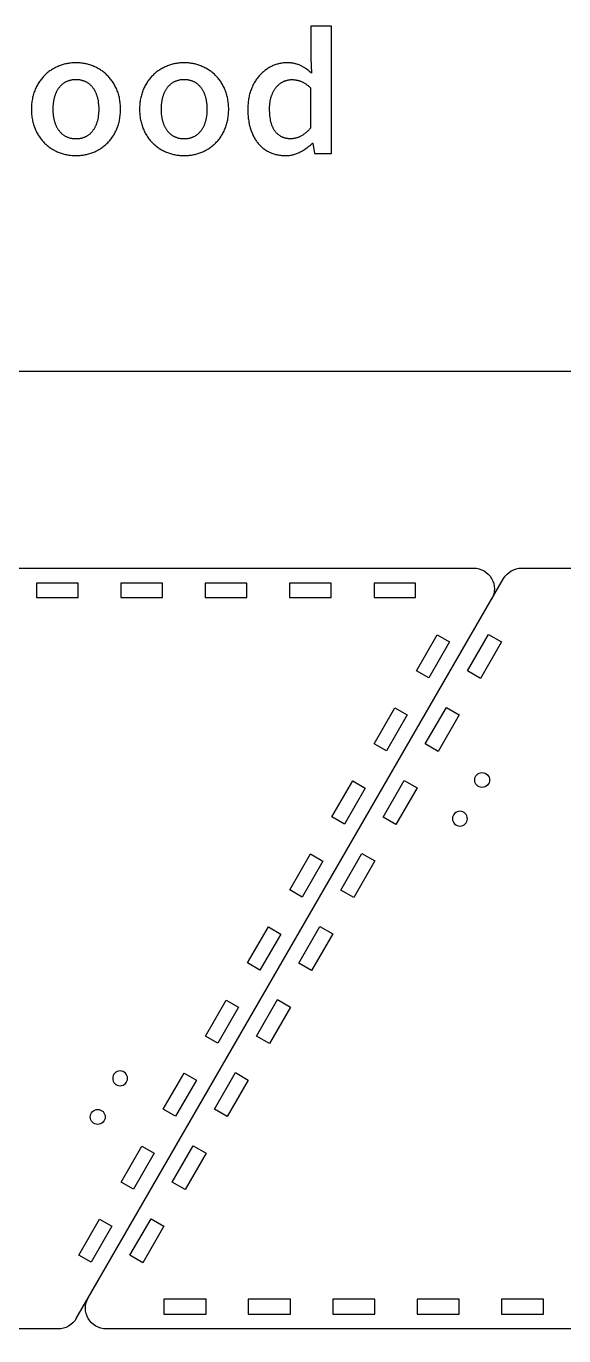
# Model space of a CAD drawing. Extents: x -364 to 3236, y -471 to 545.
# Drawn here: x 359.7 to 540.4, y 104.7 to 545.1 of the extents above; entities that cross this region are included whole.
import ezdxf

# ---------------------------------------------------------------- set-up
doc = ezdxf.new("R2010")
doc.units = 0
doc.layers.add('CUT', color=7, linetype='CONTINUOUS')
doc.layers.add('LIVELLO_03', color=3, linetype='CONTINUOUS')

msp = doc.modelspace()

# ---------------------------------------------------------------- linework, layer by layer
at = {"layer": 'CUT'}
msp.add_line((376.5, 110.56), (380.54, 117.56), dxfattribs=at)
msp.add_lwpolyline([(376.5, 110.56, -0.267949), (370.43, 107.06), (91.17, 107.06, -0.57735), (85.11, 117.56), (224.74, 359.4, -0.267949), (230.8, 362.9), (510.06, 362.9, -0.57735), (516.13, 352.4)], format="xyb", dxfattribs=at)
msp.add_lwpolyline([(665.86, 107.06), (386.6, 107.06, -0.57735), (380.54, 117.56), (520.17, 359.4, -0.267949), (526.23, 362.9), (805.49, 362.9, -0.57735), (811.55, 352.4), (671.92, 110.56, -0.267949)], format="xyb", close=True, dxfattribs=at)
for points in [[(363.15, 353), (377.14, 353), (377.14, 357.8), (363.15, 357.8)], [(391.52, 353), (405.5, 353), (405.5, 357.8), (391.52, 357.8)], [(419.88, 353), (433.86, 353), (433.86, 357.8), (419.88, 357.8)], [(448.24, 353), (462.22, 353), (462.22, 357.8), (448.24, 357.8)], [(476.61, 353), (490.59, 353), (490.59, 357.8), (476.61, 357.8)], [(490.82, 328.38), (497.81, 340.49), (501.97, 338.09), (494.98, 325.98)], [(519.43, 338.12), (512.34, 325.84), (508.01, 328.34), (515.1, 340.62)], [(476.64, 303.81), (483.63, 315.92), (487.79, 313.52), (480.8, 301.41)], [(505.25, 313.56), (498.16, 301.28), (493.83, 303.78), (500.92, 316.06)], [(462.46, 279.25), (469.45, 291.36), (473.61, 288.96), (466.62, 276.85)], [(491.07, 289), (483.97, 276.71), (479.64, 279.21), (486.73, 291.5)], [(448.28, 254.69), (455.27, 266.8), (459.43, 264.4), (452.44, 252.29)], [(476.88, 264.43), (469.79, 252.15), (465.46, 254.65), (472.55, 266.93)], [(434.1, 230.13), (441.09, 242.23), (445.25, 239.83), (438.25, 227.73)], [(462.7, 239.87), (455.61, 227.59), (451.28, 230.09), (458.37, 242.37)], [(419.92, 205.56), (426.91, 217.67), (431.06, 215.27), (424.07, 203.16)], [(448.52, 215.31), (441.43, 203.03), (437.1, 205.53), (444.19, 217.81)], [(405.74, 181), (412.73, 193.11), (416.88, 190.71), (409.89, 178.6)], [(434.34, 190.75), (427.25, 178.46), (422.92, 180.96), (430.01, 193.25)], [(391.55, 156.44), (398.54, 168.55), (402.7, 166.15), (395.71, 154.04)], [(420.16, 166.18), (413.07, 153.9), (408.74, 156.4), (415.83, 168.68)], [(377.37, 131.88), (384.36, 143.98), (388.52, 141.58), (381.53, 129.48)], [(405.98, 141.62), (398.89, 129.34), (394.56, 131.84), (401.65, 144.12)], [(405.98, 112.06), (420.16, 112.06), (420.16, 117.06), (405.98, 117.06)], [(434.34, 112.06), (448.52, 112.06), (448.52, 117.06), (434.34, 117.06)], [(462.7, 112.06), (476.88, 112.06), (476.88, 117.06), (462.7, 117.06)], [(491.07, 112.06), (505.25, 112.06), (505.25, 117.06), (491.07, 117.06)], [(519.43, 112.06), (533.61, 112.06), (533.61, 117.06), (519.43, 117.06)]]:
    msp.add_lwpolyline(points, close=True, dxfattribs=at)
for centre in [(512.94, 291.65), (383.73, 178.36)]:
    msp.add_circle(centre, 2.5, dxfattribs=at)
at = {"layer": 'CUT', "extrusion": (0, 0, -1)}
for centre in [(-505.46, 278.65), (-391.25, 191.34)]:
    msp.add_circle(centre, 2.5, dxfattribs=at)
at = {"layer": 'LIVELLO_03'}
for points in [[(434.17, 517.2), (434.18, 516.29), (434.23, 515.41), (434.26, 514.97), (434.3, 514.55), (434.34, 514.13), (434.4, 513.71), (434.46, 513.3), (434.52, 512.9), (434.6, 512.51), (434.68, 512.12), (434.77, 511.74), (434.87, 511.36), (434.97, 510.99), (435.08, 510.63), (435.19, 510.27), (435.32, 509.92), (435.45, 509.58), (435.58, 509.24), (435.72, 508.91), (435.87, 508.59), (436.02, 508.28), (436.18, 507.97), (436.34, 507.67), (436.51, 507.37), (436.69, 507.08), (436.87, 506.8), (437.06, 506.53), (437.25, 506.26), (437.45, 506), (437.65, 505.75), (437.87, 505.5), (438.08, 505.26), (438.3, 505.03), (438.53, 504.81), (438.76, 504.59), (439, 504.38), (439.25, 504.18), (439.49, 503.98), (439.75, 503.8), (440.01, 503.62), (440.28, 503.44), (440.55, 503.28), (440.82, 503.12), (441.1, 502.97), (441.39, 502.82), (441.68, 502.69), (441.98, 502.56), (442.28, 502.44), (442.59, 502.33), (442.9, 502.22), (443.21, 502.13), (443.53, 502.04), (443.85, 501.96), (444.17, 501.89), (444.5, 501.83), (444.83, 501.78), (445.16, 501.73), (445.5, 501.69), (445.85, 501.66), (446.19, 501.64), (446.54, 501.63), (446.9, 501.63), (447.21, 501.63), (447.53, 501.65), (447.84, 501.67), (448.16, 501.7), (448.47, 501.75), (448.78, 501.8), (449.08, 501.86), (449.39, 501.93), (449.69, 502.01), (450, 502.1), (450.3, 502.2), (450.6, 502.31), (450.89, 502.43), (451.19, 502.56), (451.48, 502.69), (451.78, 502.84), (452.06, 502.99), (452.35, 503.15), (452.63, 503.31), (452.91, 503.48), (453.18, 503.65), (453.44, 503.83), (453.71, 504), (453.96, 504.19), (454.22, 504.38), (454.47, 504.57), (454.71, 504.76), (454.95, 504.96), (455.19, 505.17), (455.42, 505.38), (455.64, 505.59), (455.87, 505.81), (456.05, 505.81), (456.59, 502.35), (462.35, 502.35), (462.35, 545.14), (455.32, 545.14), (455.32, 534.35), (455.62, 529.32), (455.17, 529.72), (454.71, 530.1), (454.25, 530.45), (453.78, 530.79), (453.55, 530.94), (453.32, 531.1), (453.08, 531.25), (452.85, 531.39), (452.61, 531.52), (452.37, 531.65), (452.13, 531.78), (451.9, 531.9), (451.65, 532.01), (451.41, 532.12), (451.15, 532.22), (450.89, 532.31), (450.63, 532.4), (450.36, 532.47), (450.08, 532.54), (449.8, 532.6), (449.51, 532.66), (449.21, 532.71), (448.91, 532.75), (448.61, 532.78), (448.29, 532.81), (447.98, 532.83), (447.65, 532.84), (447.32, 532.84), (447, 532.84), (446.69, 532.82), (446.37, 532.8), (446.06, 532.77), (445.75, 532.73), (445.44, 532.69), (445.13, 532.63), (444.82, 532.57), (444.51, 532.49), (444.21, 532.41), (443.91, 532.32), (443.6, 532.23), (443.3, 532.12), (443.01, 532), (442.71, 531.88), (442.41, 531.75), (442.12, 531.61), (441.83, 531.46), (441.54, 531.31), (441.26, 531.15), (440.98, 530.98), (440.71, 530.8), (440.44, 530.62), (440.18, 530.43), (439.92, 530.23), (439.66, 530.03), (439.41, 529.82), (439.16, 529.6), (438.91, 529.38), (438.67, 529.14), (438.43, 528.9), (438.2, 528.66), (437.97, 528.4), (437.75, 528.14), (437.53, 527.88), (437.32, 527.6), (437.12, 527.32), (436.92, 527.03), (436.73, 526.73), (436.54, 526.43), (436.36, 526.12), (436.18, 525.8), (436.02, 525.48), (435.85, 525.15), (435.7, 524.81), (435.54, 524.46), (435.4, 524.11), (435.26, 523.75), (435.13, 523.38), (435, 523.01), (434.89, 522.63), (434.78, 522.25), (434.68, 521.86), (434.6, 521.46), (434.51, 521.06), (434.44, 520.66), (434.38, 520.25), (434.32, 519.83), (434.28, 519.41), (434.24, 518.98), (434.21, 518.54), (434.19, 518.1), (434.17, 517.66)], [(361.44, 517.2), (361.45, 516.74), (361.46, 516.29), (361.49, 515.84), (361.52, 515.4), (361.56, 514.97), (361.62, 514.54), (361.68, 514.12), (361.75, 513.7), (361.83, 513.29), (361.93, 512.89), (362.03, 512.49), (362.14, 512.1), (362.26, 511.72), (362.39, 511.34), (362.53, 510.96), (362.68, 510.6), (362.84, 510.24), (363.01, 509.88), (363.18, 509.54), (363.36, 509.2), (363.54, 508.87), (363.73, 508.54), (363.93, 508.23), (364.13, 507.92), (364.34, 507.61), (364.56, 507.32), (364.78, 507.03), (365.01, 506.75), (365.24, 506.47), (365.48, 506.2), (365.73, 505.94), (365.99, 505.69), (366.25, 505.44), (366.51, 505.2), (366.78, 504.97), (367.06, 504.75), (367.34, 504.53), (367.63, 504.32), (367.92, 504.12), (368.21, 503.93), (368.52, 503.75), (368.82, 503.57), (369.14, 503.4), (369.45, 503.23), (369.78, 503.08), (370.1, 502.93), (370.44, 502.79), (370.78, 502.66), (371.12, 502.53), (371.46, 502.42), (371.8, 502.31), (372.15, 502.21), (372.5, 502.11), (372.85, 502.03), (373.2, 501.95), (373.55, 501.89), (373.9, 501.82), (374.26, 501.77), (374.61, 501.73), (374.97, 501.69), (375.33, 501.66), (375.69, 501.64), (376.05, 501.63), (376.41, 501.63), (376.77, 501.63), (377.14, 501.64), (377.5, 501.66), (377.85, 501.69), (378.21, 501.73), (378.57, 501.77), (378.92, 501.82), (379.28, 501.89), (379.63, 501.95), (379.98, 502.03), (380.33, 502.11), (380.67, 502.21), (381.02, 502.31), (381.36, 502.42), (381.71, 502.53), (382.05, 502.66), (382.39, 502.79), (382.72, 502.93), (383.05, 503.08), (383.37, 503.23), (383.69, 503.4), (384, 503.57), (384.31, 503.75), (384.61, 503.93), (384.91, 504.12), (385.2, 504.32), (385.48, 504.53), (385.76, 504.75), (386.04, 504.97), (386.31, 505.2), (386.58, 505.44), (386.84, 505.69), (387.09, 505.94), (387.34, 506.2), (387.58, 506.47), (387.81, 506.75), (388.04, 507.03), (388.27, 507.32), (388.48, 507.61), (388.69, 507.92), (388.9, 508.23), (389.09, 508.54), (389.28, 508.87), (389.47, 509.2), (389.64, 509.54), (389.82, 509.88), (389.98, 510.24), (390.14, 510.6), (390.29, 510.96), (390.43, 511.34), (390.56, 511.72), (390.68, 512.1), (390.79, 512.49), (390.9, 512.89), (390.99, 513.29), (391.07, 513.7), (391.14, 514.12), (391.21, 514.54), (391.26, 514.97), (391.3, 515.4), (391.34, 515.84), (391.36, 516.29), (391.38, 516.74), (391.38, 517.2), (391.38, 517.66), (391.36, 518.12), (391.34, 518.56), (391.3, 519), (391.26, 519.44), (391.21, 519.87), (391.14, 520.29), (391.07, 520.7), (390.99, 521.11), (390.9, 521.52), (390.79, 521.91), (390.68, 522.31), (390.56, 522.69), (390.43, 523.07), (390.29, 523.44), (390.14, 523.81), (389.98, 524.17), (389.82, 524.52), (389.64, 524.87), (389.47, 525.21), (389.28, 525.54), (389.09, 525.86), (388.9, 526.18), (388.69, 526.49), (388.48, 526.79), (388.27, 527.09), (388.04, 527.38), (387.81, 527.66), (387.58, 527.94), (387.34, 528.2), (387.09, 528.46), (386.84, 528.72), (386.58, 528.96), (386.31, 529.2), (386.04, 529.44), (385.76, 529.66), (385.48, 529.88), (385.2, 530.09), (384.91, 530.29), (384.61, 530.48), (384.31, 530.67), (384, 530.85), (383.69, 531.02), (383.37, 531.19), (383.05, 531.35), (382.72, 531.5), (382.39, 531.64), (382.05, 531.78), (381.71, 531.91), (381.36, 532.03), (381.02, 532.14), (380.67, 532.24), (380.33, 532.34), (379.98, 532.43), (379.63, 532.5), (379.28, 532.57), (378.92, 532.64), (378.57, 532.69), (378.21, 532.74), (377.85, 532.77), (377.5, 532.8), (377.14, 532.82), (376.77, 532.84), (376.41, 532.84), (376.05, 532.84), (375.69, 532.82), (375.33, 532.8), (374.97, 532.77), (374.61, 532.74), (374.26, 532.69), (373.9, 532.64), (373.55, 532.57), (373.2, 532.5), (372.85, 532.43), (372.5, 532.34), (372.15, 532.24), (371.8, 532.14), (371.46, 532.03), (371.12, 531.91), (370.78, 531.78), (370.44, 531.64), (370.1, 531.5), (369.78, 531.35), (369.45, 531.19), (369.14, 531.02), (368.82, 530.85), (368.52, 530.67), (368.21, 530.48), (367.92, 530.29), (367.63, 530.09), (367.34, 529.88), (367.06, 529.66), (366.78, 529.44), (366.51, 529.2), (366.25, 528.96), (365.99, 528.72), (365.73, 528.46), (365.48, 528.2), (365.24, 527.94), (365.01, 527.66), (364.78, 527.38), (364.56, 527.09), (364.34, 526.79), (364.13, 526.49), (363.93, 526.18), (363.73, 525.86), (363.54, 525.54), (363.36, 525.21), (363.18, 524.87), (363.01, 524.52), (362.84, 524.17), (362.68, 523.81), (362.53, 523.44), (362.39, 523.07), (362.26, 522.69), (362.14, 522.31), (362.03, 521.91), (361.93, 521.52), (361.83, 521.11), (361.75, 520.7), (361.68, 520.29), (361.62, 519.87), (361.56, 519.44), (361.52, 519), (361.49, 518.56), (361.46, 518.12), (361.45, 517.66)], [(397.81, 517.2), (397.81, 516.74), (397.82, 516.29), (397.85, 515.84), (397.88, 515.4), (397.93, 514.97), (397.98, 514.54), (398.04, 514.12), (398.12, 513.7), (398.2, 513.29), (398.29, 512.89), (398.39, 512.49), (398.5, 512.1), (398.63, 511.72), (398.76, 511.34), (398.9, 510.96), (399.05, 510.6), (399.21, 510.24), (399.37, 509.88), (399.54, 509.54), (399.72, 509.2), (399.9, 508.87), (400.09, 508.54), (400.29, 508.23), (400.49, 507.92), (400.7, 507.61), (400.92, 507.32), (401.14, 507.03), (401.37, 506.75), (401.61, 506.47), (401.85, 506.2), (402.1, 505.94), (402.35, 505.69), (402.61, 505.44), (402.88, 505.2), (403.15, 504.97), (403.42, 504.75), (403.7, 504.53), (403.99, 504.32), (404.28, 504.12), (404.58, 503.93), (404.88, 503.75), (405.19, 503.57), (405.5, 503.4), (405.82, 503.23), (406.14, 503.08), (406.47, 502.93), (406.8, 502.79), (407.14, 502.66), (407.48, 502.53), (407.82, 502.42), (408.17, 502.31), (408.51, 502.21), (408.86, 502.11), (409.21, 502.03), (409.56, 501.95), (409.91, 501.89), (410.26, 501.82), (410.62, 501.77), (410.97, 501.73), (411.33, 501.69), (411.69, 501.66), (412.05, 501.64), (412.41, 501.63), (412.78, 501.63), (413.14, 501.63), (413.5, 501.64), (413.86, 501.66), (414.22, 501.69), (414.58, 501.73), (414.93, 501.77), (415.29, 501.82), (415.64, 501.89), (415.99, 501.95), (416.34, 502.03), (416.69, 502.11), (417.04, 502.21), (417.38, 502.31), (417.73, 502.42), (418.07, 502.53), (418.41, 502.66), (418.75, 502.79), (419.08, 502.93), (419.41, 503.08), (419.73, 503.23), (420.05, 503.4), (420.36, 503.57), (420.67, 503.75), (420.97, 503.93), (421.27, 504.12), (421.56, 504.32), (421.85, 504.53), (422.13, 504.75), (422.4, 504.97), (422.67, 505.2), (422.94, 505.44), (423.2, 505.69), (423.45, 505.94), (423.7, 506.2), (423.94, 506.47), (424.18, 506.75), (424.41, 507.03), (424.63, 507.32), (424.85, 507.61), (425.06, 507.92), (425.26, 508.23), (425.46, 508.54), (425.65, 508.87), (425.83, 509.2), (426.01, 509.54), (426.18, 509.88), (426.34, 510.24), (426.5, 510.6), (426.65, 510.96), (426.79, 511.34), (426.92, 511.72), (427.05, 512.1), (427.16, 512.49), (427.26, 512.89), (427.35, 513.29), (427.43, 513.7), (427.51, 514.12), (427.57, 514.54), (427.62, 514.97), (427.67, 515.4), (427.7, 515.84), (427.73, 516.29), (427.74, 516.74), (427.74, 517.2), (427.74, 517.66), (427.73, 518.12), (427.7, 518.56), (427.67, 519), (427.62, 519.44), (427.57, 519.87), (427.51, 520.29), (427.43, 520.7), (427.35, 521.11), (427.26, 521.52), (427.16, 521.91), (427.05, 522.31), (426.92, 522.69), (426.79, 523.07), (426.65, 523.44), (426.5, 523.81), (426.34, 524.17), (426.18, 524.52), (426.01, 524.87), (425.83, 525.21), (425.65, 525.54), (425.46, 525.86), (425.26, 526.18), (425.06, 526.49), (424.85, 526.79), (424.63, 527.09), (424.41, 527.38), (424.18, 527.66), (423.94, 527.94), (423.7, 528.2), (423.45, 528.46), (423.2, 528.72), (422.94, 528.96), (422.67, 529.2), (422.4, 529.44), (422.13, 529.66), (421.85, 529.88), (421.56, 530.09), (421.27, 530.29), (420.97, 530.48), (420.67, 530.67), (420.36, 530.85), (420.05, 531.02), (419.73, 531.19), (419.41, 531.35), (419.08, 531.5), (418.75, 531.64), (418.41, 531.78), (418.07, 531.91), (417.73, 532.03), (417.38, 532.14), (417.04, 532.24), (416.69, 532.34), (416.34, 532.43), (415.99, 532.5), (415.64, 532.57), (415.29, 532.64), (414.93, 532.69), (414.58, 532.74), (414.22, 532.77), (413.86, 532.8), (413.5, 532.82), (413.14, 532.84), (412.78, 532.84), (412.41, 532.84), (412.05, 532.82), (411.69, 532.8), (411.33, 532.77), (410.97, 532.74), (410.62, 532.69), (410.26, 532.64), (409.91, 532.57), (409.56, 532.5), (409.21, 532.43), (408.86, 532.34), (408.51, 532.24), (408.17, 532.14), (407.82, 532.03), (407.48, 531.91), (407.14, 531.78), (406.8, 531.64), (406.47, 531.5), (406.14, 531.35), (405.82, 531.19), (405.5, 531.02), (405.19, 530.85), (404.88, 530.67), (404.58, 530.48), (404.28, 530.29), (403.99, 530.09), (403.7, 529.88), (403.42, 529.66), (403.15, 529.44), (402.88, 529.2), (402.61, 528.96), (402.35, 528.72), (402.1, 528.46), (401.85, 528.2), (401.61, 527.94), (401.37, 527.66), (401.14, 527.38), (400.92, 527.09), (400.7, 526.79), (400.49, 526.49), (400.29, 526.18), (400.09, 525.86), (399.9, 525.54), (399.72, 525.21), (399.54, 524.87), (399.37, 524.52), (399.21, 524.17), (399.05, 523.81), (398.9, 523.44), (398.76, 523.07), (398.63, 522.69), (398.5, 522.31), (398.39, 521.91), (398.29, 521.52), (398.2, 521.11), (398.12, 520.7), (398.04, 520.29), (397.98, 519.87), (397.93, 519.44), (397.88, 519), (397.85, 518.56), (397.82, 518.12), (397.81, 517.66)], [(368.65, 517.2), (368.66, 516.65), (368.69, 516.11), (368.73, 515.58), (368.78, 515.07), (368.82, 514.82), (368.86, 514.57), (368.9, 514.33), (368.94, 514.09), (368.99, 513.85), (369.05, 513.62), (369.11, 513.39), (369.17, 513.17), (369.24, 512.94), (369.31, 512.72), (369.38, 512.51), (369.46, 512.3), (369.54, 512.09), (369.63, 511.88), (369.72, 511.68), (369.81, 511.48), (369.91, 511.29), (370.01, 511.1), (370.12, 510.91), (370.23, 510.72), (370.35, 510.54), (370.47, 510.37), (370.59, 510.19), (370.71, 510.02), (370.84, 509.86), (370.98, 509.69), (371.11, 509.54), (371.25, 509.39), (371.4, 509.24), (371.54, 509.11), (371.69, 508.97), (371.84, 508.84), (372, 508.72), (372.16, 508.6), (372.32, 508.49), (372.48, 508.38), (372.65, 508.28), (372.82, 508.18), (372.99, 508.09), (373.17, 508), (373.35, 507.92), (373.53, 507.84), (373.72, 507.77), (373.91, 507.7), (374.1, 507.64), (374.29, 507.59), (374.49, 507.54), (374.69, 507.49), (374.9, 507.45), (375.1, 507.42), (375.31, 507.39), (375.53, 507.37), (375.74, 507.35), (375.96, 507.34), (376.19, 507.33), (376.41, 507.32), (376.64, 507.33), (376.86, 507.34), (377.08, 507.35), (377.3, 507.37), (377.51, 507.39), (377.72, 507.42), (377.93, 507.45), (378.13, 507.49), (378.33, 507.54), (378.53, 507.59), (378.73, 507.64), (378.92, 507.7), (379.11, 507.77), (379.29, 507.84), (379.47, 507.92), (379.65, 508), (379.83, 508.09), (380, 508.18), (380.17, 508.28), (380.34, 508.38), (380.51, 508.49), (380.67, 508.6), (380.82, 508.72), (380.98, 508.84), (381.13, 508.97), (381.28, 509.11), (381.43, 509.24), (381.57, 509.39), (381.71, 509.54), (381.84, 509.69), (381.98, 509.86), (382.11, 510.02), (382.24, 510.19), (382.36, 510.37), (382.48, 510.54), (382.59, 510.72), (382.7, 510.91), (382.81, 511.1), (382.91, 511.29), (383.01, 511.48), (383.1, 511.68), (383.2, 511.88), (383.28, 512.09), (383.36, 512.3), (383.44, 512.51), (383.52, 512.72), (383.59, 512.94), (383.65, 513.17), (383.72, 513.39), (383.77, 513.62), (383.83, 513.85), (383.88, 514.09), (383.93, 514.33), (383.97, 514.57), (384.01, 514.82), (384.04, 515.07), (384.1, 515.58), (384.14, 516.11), (384.16, 516.65), (384.17, 517.2), (384.16, 517.76), (384.14, 518.31), (384.1, 518.84), (384.04, 519.36), (384.01, 519.61), (383.97, 519.86), (383.93, 520.11), (383.88, 520.35), (383.83, 520.59), (383.77, 520.83), (383.72, 521.06), (383.65, 521.29), (383.59, 521.51), (383.52, 521.73), (383.44, 521.95), (383.36, 522.16), (383.28, 522.37), (383.2, 522.58), (383.1, 522.78), (383.01, 522.98), (382.91, 523.18), (382.81, 523.37), (382.7, 523.56), (382.59, 523.74), (382.48, 523.92), (382.36, 524.1), (382.24, 524.28), (382.11, 524.45), (381.98, 524.61), (381.84, 524.77), (381.71, 524.93), (381.57, 525.08), (381.43, 525.22), (381.28, 525.36), (381.13, 525.5), (380.98, 525.63), (380.82, 525.75), (380.67, 525.87), (380.51, 525.98), (380.34, 526.09), (380.17, 526.19), (380, 526.29), (379.83, 526.38), (379.65, 526.47), (379.47, 526.55), (379.29, 526.63), (379.11, 526.7), (378.92, 526.76), (378.73, 526.82), (378.53, 526.88), (378.33, 526.93), (378.13, 526.97), (377.93, 527.01), (377.72, 527.05), (377.51, 527.08), (377.3, 527.1), (377.08, 527.12), (376.86, 527.13), (376.64, 527.14), (376.41, 527.14), (376.19, 527.14), (375.96, 527.13), (375.74, 527.12), (375.53, 527.1), (375.31, 527.08), (375.1, 527.05), (374.9, 527.01), (374.69, 526.97), (374.49, 526.93), (374.29, 526.88), (374.1, 526.82), (373.91, 526.76), (373.72, 526.7), (373.53, 526.63), (373.35, 526.55), (373.17, 526.47), (372.99, 526.38), (372.82, 526.29), (372.65, 526.19), (372.48, 526.09), (372.32, 525.98), (372.16, 525.87), (372, 525.75), (371.84, 525.63), (371.69, 525.5), (371.54, 525.36), (371.4, 525.22), (371.25, 525.08), (371.11, 524.93), (370.98, 524.77), (370.84, 524.61), (370.71, 524.45), (370.59, 524.28), (370.47, 524.1), (370.35, 523.92), (370.23, 523.74), (370.12, 523.56), (370.01, 523.37), (369.91, 523.18), (369.81, 522.98), (369.72, 522.78), (369.63, 522.58), (369.54, 522.37), (369.46, 522.16), (369.38, 521.95), (369.31, 521.73), (369.24, 521.51), (369.17, 521.29), (369.11, 521.06), (369.05, 520.83), (368.99, 520.59), (368.94, 520.35), (368.9, 520.11), (368.86, 519.86), (368.82, 519.61), (368.78, 519.36), (368.73, 518.84), (368.69, 518.31), (368.66, 517.76)], [(405.02, 517.2), (405.03, 516.65), (405.05, 516.11), (405.09, 515.58), (405.15, 515.07), (405.18, 514.82), (405.22, 514.57), (405.26, 514.33), (405.31, 514.09), (405.36, 513.85), (405.41, 513.62), (405.47, 513.39), (405.53, 513.17), (405.6, 512.94), (405.67, 512.72), (405.74, 512.51), (405.82, 512.3), (405.91, 512.09), (405.99, 511.88), (406.08, 511.68), (406.18, 511.48), (406.28, 511.29), (406.38, 511.1), (406.48, 510.91), (406.6, 510.72), (406.71, 510.54), (406.83, 510.37), (406.95, 510.19), (407.08, 510.02), (407.21, 509.86), (407.34, 509.69), (407.48, 509.54), (407.62, 509.39), (407.76, 509.24), (407.91, 509.11), (408.06, 508.97), (408.21, 508.84), (408.36, 508.72), (408.52, 508.6), (408.68, 508.49), (408.85, 508.38), (409.01, 508.28), (409.18, 508.18), (409.36, 508.09), (409.53, 508), (409.71, 507.92), (409.89, 507.84), (410.08, 507.77), (410.27, 507.7), (410.46, 507.64), (410.66, 507.59), (410.85, 507.54), (411.06, 507.49), (411.26, 507.45), (411.47, 507.42), (411.68, 507.39), (411.89, 507.37), (412.11, 507.35), (412.33, 507.34), (412.55, 507.33), (412.78, 507.32), (413, 507.33), (413.22, 507.34), (413.44, 507.35), (413.66, 507.37), (413.87, 507.39), (414.08, 507.42), (414.29, 507.45), (414.49, 507.49), (414.7, 507.54), (414.89, 507.59), (415.09, 507.64), (415.28, 507.7), (415.47, 507.77), (415.66, 507.84), (415.84, 507.92), (416.02, 508), (416.19, 508.09), (416.37, 508.18), (416.54, 508.28), (416.71, 508.38), (416.87, 508.49), (417.03, 508.6), (417.19, 508.72), (417.34, 508.84), (417.5, 508.97), (417.64, 509.11), (417.79, 509.24), (417.93, 509.39), (418.07, 509.54), (418.21, 509.69), (418.34, 509.86), (418.47, 510.02), (418.6, 510.19), (418.72, 510.37), (418.84, 510.54), (418.96, 510.72), (419.07, 510.91), (419.17, 511.1), (419.28, 511.29), (419.37, 511.48), (419.47, 511.68), (419.56, 511.88), (419.65, 512.09), (419.73, 512.3), (419.81, 512.51), (419.88, 512.72), (419.95, 512.94), (420.02, 513.17), (420.08, 513.39), (420.14, 513.62), (420.19, 513.85), (420.24, 514.09), (420.29, 514.33), (420.33, 514.57), (420.37, 514.82), (420.4, 515.07), (420.46, 515.58), (420.5, 516.11), (420.52, 516.65), (420.53, 517.2), (420.52, 517.76), (420.5, 518.31), (420.46, 518.84), (420.4, 519.36), (420.37, 519.61), (420.33, 519.86), (420.29, 520.11), (420.24, 520.35), (420.19, 520.59), (420.14, 520.83), (420.08, 521.06), (420.02, 521.29), (419.95, 521.51), (419.88, 521.73), (419.81, 521.95), (419.73, 522.16), (419.65, 522.37), (419.56, 522.58), (419.47, 522.78), (419.37, 522.98), (419.28, 523.18), (419.17, 523.37), (419.07, 523.56), (418.96, 523.74), (418.84, 523.92), (418.72, 524.1), (418.6, 524.28), (418.47, 524.45), (418.34, 524.61), (418.21, 524.77), (418.07, 524.93), (417.93, 525.08), (417.79, 525.22), (417.64, 525.36), (417.5, 525.5), (417.34, 525.63), (417.19, 525.75), (417.03, 525.87), (416.87, 525.98), (416.71, 526.09), (416.54, 526.19), (416.37, 526.29), (416.19, 526.38), (416.02, 526.47), (415.84, 526.55), (415.66, 526.63), (415.47, 526.7), (415.28, 526.76), (415.09, 526.82), (414.89, 526.88), (414.7, 526.93), (414.49, 526.97), (414.29, 527.01), (414.08, 527.05), (413.87, 527.08), (413.66, 527.1), (413.44, 527.12), (413.22, 527.13), (413, 527.14), (412.78, 527.14), (412.55, 527.14), (412.33, 527.13), (412.11, 527.12), (411.89, 527.1), (411.68, 527.08), (411.47, 527.05), (411.26, 527.01), (411.06, 526.97), (410.85, 526.93), (410.66, 526.88), (410.46, 526.82), (410.27, 526.76), (410.08, 526.7), (409.89, 526.63), (409.71, 526.55), (409.53, 526.47), (409.36, 526.38), (409.18, 526.29), (409.01, 526.19), (408.85, 526.09), (408.68, 525.98), (408.52, 525.87), (408.36, 525.75), (408.21, 525.63), (408.06, 525.5), (407.91, 525.36), (407.76, 525.22), (407.62, 525.08), (407.48, 524.93), (407.34, 524.77), (407.21, 524.61), (407.08, 524.45), (406.95, 524.28), (406.83, 524.1), (406.71, 523.92), (406.6, 523.74), (406.48, 523.56), (406.38, 523.37), (406.28, 523.18), (406.18, 522.98), (406.08, 522.78), (405.99, 522.58), (405.91, 522.37), (405.82, 522.16), (405.74, 521.95), (405.67, 521.73), (405.6, 521.51), (405.53, 521.29), (405.47, 521.06), (405.41, 520.83), (405.36, 520.59), (405.31, 520.35), (405.26, 520.11), (405.22, 519.86), (405.18, 519.61), (405.15, 519.36), (405.09, 518.84), (405.05, 518.31), (405.03, 517.76)], [(441.38, 517.26), (441.39, 516.67), (441.41, 516.09), (441.45, 515.53), (441.5, 514.99), (441.56, 514.46), (441.65, 513.96), (441.69, 513.71), (441.74, 513.47), (441.79, 513.23), (441.85, 513), (441.91, 512.77), (441.98, 512.55), (442.04, 512.33), (442.12, 512.11), (442.19, 511.91), (442.27, 511.7), (442.35, 511.5), (442.44, 511.3), (442.53, 511.11), (442.62, 510.93), (442.72, 510.74), (442.82, 510.57), (442.92, 510.39), (443.03, 510.22), (443.14, 510.06), (443.26, 509.9), (443.38, 509.75), (443.5, 509.6), (443.63, 509.45), (443.75, 509.31), (443.89, 509.18), (444.02, 509.05), (444.16, 508.92), (444.3, 508.8), (444.44, 508.68), (444.59, 508.57), (444.74, 508.47), (444.89, 508.37), (445.05, 508.27), (445.21, 508.18), (445.37, 508.1), (445.53, 508.01), (445.7, 507.94), (445.87, 507.87), (446.05, 507.8), (446.22, 507.74), (446.4, 507.68), (446.59, 507.63), (446.77, 507.58), (446.96, 507.54), (447.16, 507.51), (447.35, 507.47), (447.55, 507.45), (447.75, 507.42), (447.96, 507.41), (448.17, 507.4), (448.38, 507.39), (448.59, 507.39), (448.82, 507.39), (449.05, 507.4), (449.28, 507.42), (449.51, 507.44), (449.73, 507.47), (449.96, 507.51), (450.18, 507.56), (450.4, 507.61), (450.62, 507.67), (450.84, 507.73), (451.06, 507.81), (451.27, 507.89), (451.49, 507.98), (451.7, 508.07), (451.91, 508.17), (452.12, 508.28), (452.33, 508.39), (452.54, 508.52), (452.75, 508.65), (452.95, 508.78), (453.16, 508.93), (453.36, 509.08), (453.56, 509.23), (453.76, 509.4), (453.96, 509.57), (454.16, 509.75), (454.36, 509.93), (454.55, 510.12), (454.75, 510.32), (454.94, 510.53), (455.13, 510.74), (455.32, 510.96), (455.32, 524.35), (455.12, 524.54), (454.93, 524.72), (454.73, 524.89), (454.53, 525.06), (454.34, 525.21), (454.14, 525.36), (453.94, 525.51), (453.74, 525.64), (453.55, 525.77), (453.35, 525.89), (453.15, 526.01), (452.96, 526.12), (452.76, 526.22), (452.56, 526.31), (452.37, 526.4), (452.17, 526.48), (451.97, 526.55), (451.77, 526.62), (451.58, 526.68), (451.38, 526.74), (451.18, 526.8), (450.98, 526.85), (450.78, 526.89), (450.58, 526.93), (450.38, 526.97), (450.18, 527), (449.97, 527.02), (449.77, 527.04), (449.57, 527.06), (449.37, 527.07), (449.16, 527.08), (448.96, 527.08), (448.76, 527.08), (448.57, 527.07), (448.37, 527.06), (448.18, 527.04), (447.99, 527.02), (447.81, 526.99), (447.62, 526.95), (447.43, 526.92), (447.25, 526.87), (447.07, 526.82), (446.89, 526.77), (446.71, 526.71), (446.54, 526.64), (446.36, 526.57), (446.19, 526.5), (446.02, 526.42), (445.85, 526.33), (445.68, 526.24), (445.52, 526.15), (445.36, 526.05), (445.2, 525.94), (445.04, 525.83), (444.89, 525.72), (444.74, 525.6), (444.59, 525.48), (444.44, 525.36), (444.3, 525.23), (444.16, 525.09), (444.02, 524.95), (443.89, 524.81), (443.75, 524.66), (443.62, 524.51), (443.5, 524.35), (443.37, 524.19), (443.25, 524.02), (443.14, 523.85), (443.02, 523.67), (442.91, 523.49), (442.8, 523.31), (442.7, 523.12), (442.6, 522.93), (442.5, 522.73), (442.41, 522.53), (442.32, 522.32), (442.23, 522.11), (442.15, 521.89), (442.06, 521.67), (441.99, 521.45), (441.91, 521.22), (441.85, 520.98), (441.78, 520.74), (441.72, 520.5), (441.67, 520.26), (441.62, 520.01), (441.57, 519.75), (441.53, 519.49), (441.5, 519.23), (441.47, 518.96), (441.44, 518.69), (441.42, 518.41), (441.4, 518.13), (441.39, 517.85)], [(-363.58, -471), (836.42, -471), (836.42, 429), (-363.58, 429)]]:
    msp.add_lwpolyline(points, close=True, dxfattribs=at)

doc.saveas('drawing.dxf')
